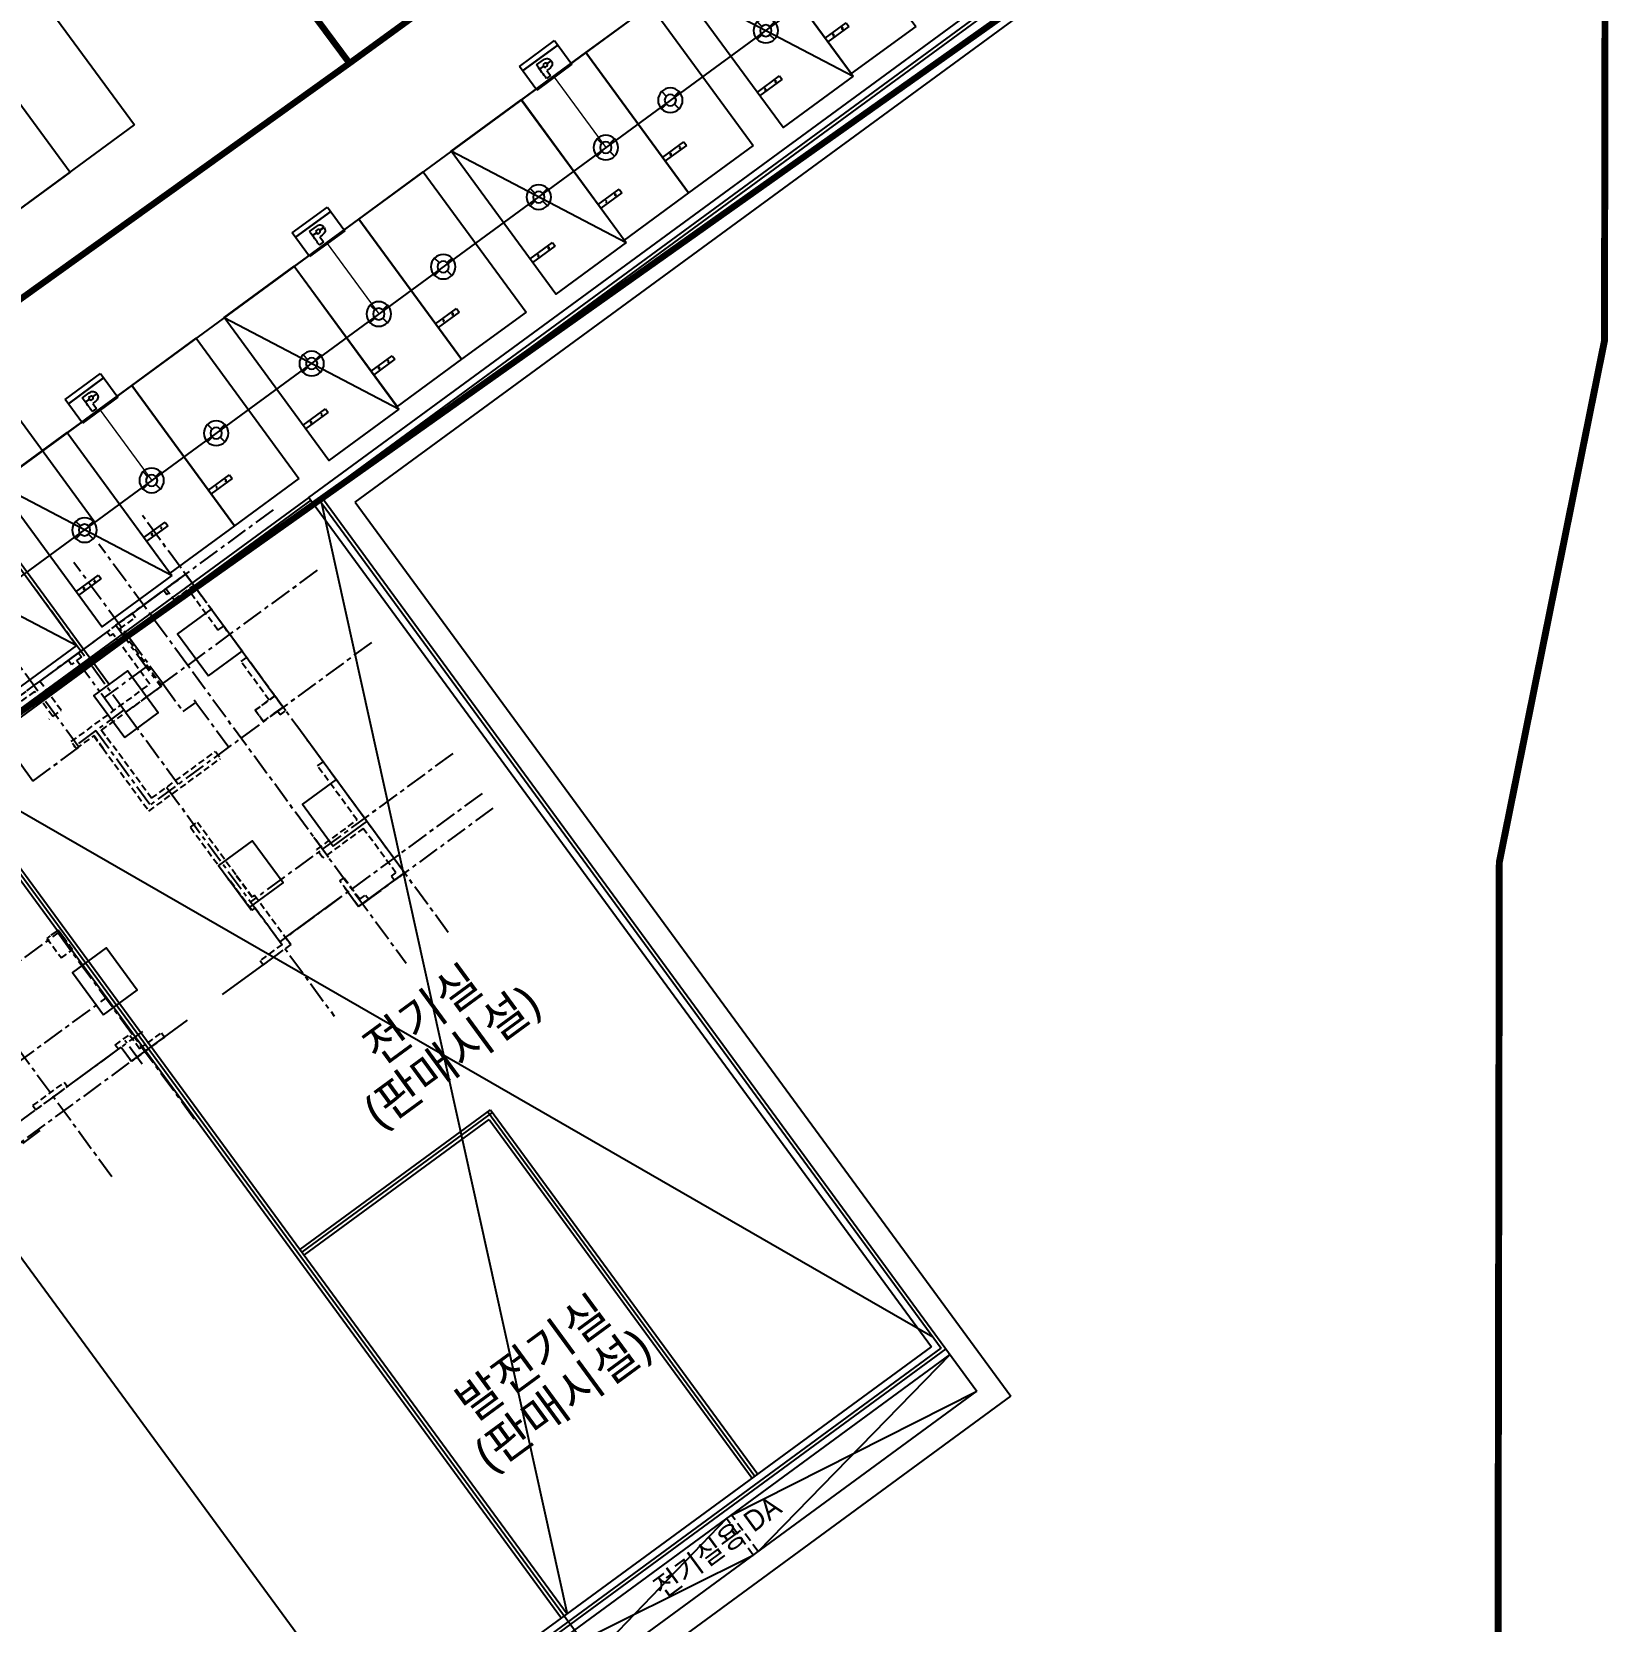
# Model space of a CAD drawing. Header units: millimetres. Extents: x 75184266 to 76346726, y -35077925 to -33679385.
# Drawn here: x 75516357 to 75561417, y -34626983 to -34581256 of the extents above; entities that cross this region are included whole.
import ezdxf
from ezdxf.enums import TextEntityAlignment as Align

# ---------------------------------------------------------------- set-up
doc = ezdxf.new("R2010")
doc.units = ezdxf.units.MM
doc.header["$LTSCALE"] = 50
doc.header["$MEASUREMENT"] = 0
doc.header["$PDMODE"] = 1
doc.header["$PDSIZE"] = -3
for name, pattern in [('CENTER', [2, 1.25, -0.25, 0.25, -0.25]), ('HIDDEN2', [0.1875, 0.125, -0.0625]), ('PHANTOM2', [1.25, 0.625, -0.125, 0.125, -0.125, 0.125, -0.125]), ('XR-지하3층$0$H', [1.3, 0.8, -0.5]), ('XR-지하3층$0$HIDDEN', [0.375, 0.25, -0.125])]:
    doc.linetypes.add(name, pattern=pattern)
doc.layers.get('0').update_dxf_attribs({"linetype": 'CONTINUOUS'})
doc.layers.get('Defpoints').update_dxf_attribs({"color": 51, "linetype": 'CONTINUOUS'})
for name, color, linetype in [('0-유도관제', 6, 'CONTINUOUS'), ('CEN', 1, 'CENTER'), ('XR-지하3층$0$CON', 2, 'CONTINUOUS'), ('XR-지하3층$0$일반주차', 8, 'CONTINUOUS'), ('XR-지하3층$0$확장형주차', 8, 'CONTINUOUS')]:
    doc.layers.add(name, color=color, linetype=linetype)
doc.layers.add('건축', color=8, linetype='CONTINUOUS', plot=False)
for name, color, linetype, lineweight in [('구역제어-S.C.M', 2, 'CONTINUOUS', 100), ('주차유도-LGM', 6, 'CONTINUOUS', 20), ('주차유도-USM', 1, 'CONTINUOUS', 35), ('주차유도-레이스웨이', 1, 'CONTINUOUS', 25)]:
    doc.layers.add(name, color=color, linetype=linetype, lineweight=lineweight)
doc.styles.add('XR-지하3층$0$돋움', font='', dxfattribs={"width": 0.9})
doc.styles.add('XR-지하3층$0$맑은고딕', font='')
doc.styles.get('XR-지하3층$0$돋움').set_extended_font_data('Dotum')
doc.styles.get('XR-지하3층$0$맑은고딕').set_extended_font_data('Malgun Gothic')
doc.dimstyles.new('XR-지하3층$0$20110829_평면도_면적조정$0$std_style', dxfattribs={"dimscale": 400, "dimtxt": 3, "dimasz": 1, "dimexe": 1.5, "dimexo": 2, "dimgap": 1, "dimtad": 1, "dimtoh": 1, "dimdec": 0, "dimzin": 0, "dimdsep": 46, "dimtxsty": 'XR-지하3층$0$돋움', "dimblk": 'XR-지하3층$0$20110829_평면도_면적조정$0$01420DDOT01', "dimblk1": 'XR-지하3층$0$20110829_평면도_면적조정$0$01420DDOT01', "dimblk2": 'XR-지하3층$0$20110829_평면도_면적조정$0$01420DDOT01', "dimcen": 2.5, "dimdle": 8, "dimclrd": 256, "dimclre": 256, "dimclrt": 256, "dimadec": 0, "dimazin": 0, "dimtfac": 1, "dimtdec": 0, "dimtix": 1, "dimtmove": 2, "dimatfit": 3, "dimldrblk": 'XR-지하3층$0$20110829_평면도_면적조정$0$_ClosedBlank', "dimfxl": 1, "dimtolj": 1, "dimtzin": 0, "dimlwd": -1, "dimlwe": -1, "dimarcsym": 0})

# ---------------------------------------------------------------- blocks, each defined once
blk = doc.blocks.new('XR-지하3층$0$일반형 주차')
at = {"layer": 'XR-지하3층$0$일반주차'}
for p, q in [((750, 3865), (0, 3865)), ((0, 3735), (750, 3735)), ((750, 3735), (750, 3865))]:
    blk.add_line(p, q, dxfattribs=at)
blk.add_lwpolyline([(2300, 5000), (0, 5000), (0, 0), (2300, 0)], close=True, dxfattribs=at)
for centre in [(238, 3800), (563, 3800)]:
    blk.add_circle(centre, 17.5, dxfattribs=at)
blk = doc.blocks.new('XR-지하3층$0$확장형 주차')
at = {"layer": 'XR-지하3층$0$확장형주차', "color": 7}
for p, q in [((0, 3965), (800, 3965)), ((0, 3835), (800, 3835)), ((800, 3835), (800, 3965))]:
    blk.add_line(p, q, dxfattribs=at)
blk.add_lwpolyline([(2500, 5100), (0, 0)], dxfattribs=at)
blk.add_lwpolyline([(2500, 5091), (0, 5091), (0, -9), (2500, -9)], close=True, dxfattribs=at)
for centre in [(238, 3900), (613, 3900)]:
    blk.add_circle(centre, 17.5, dxfattribs=at)
blk = doc.blocks.new('XR-지하3층$0$20110829_평면도_면적조정$0$01420DDOT01')
blk.add_line((-1.5, 0), (1.5, 0))
at = {"const_width": 0.5}
blk.add_lwpolyline([(-0.25, 0, 1), (0.25, 0, 1)], format="xyb", close=True, dxfattribs=at)
blk = doc.blocks.new('*D303')
at = {"layer": 'Defpoints', "color": 0, "transparency": 16777216}
for p in [(75609424, -34600115, 0), (75615333, -34608175), (75504905, -34676743, 0)]:
    blk.add_point(p, dxfattribs=at)
at = {"layer": '건축'}
for p, q in [((75609898, -34600760), (75615688, -34608658)), ((75511137, -34684566), (75615011, -34608411)), ((75505378, -34677388), (75511169, -34685287))]:
    blk.add_line(p, q, dxfattribs=at)
at = {"layer": '건축', "xscale": 400, "yscale": 400, "zscale": 400}
for p, rotation in [((75615333, -34608175), 36.24693456144445), ((75510814, -34684803), 216.2469345614445)]:
    blk.add_blockref('XR-지하3층$0$20110829_평면도_면적조정$0$01420DDOT01', p, dxfattribs=dict(at, rotation=rotation))
at = {"layer": '건축', "insert": (75562304, -34645439), "char_height": 1800, "attachment_point": 5, "rotation": 36.2469, "style": 'XR-지하3층$0$돋움'}
blk.add_mtext('\\A1;129600', dxfattribs=at)
blk = doc.blocks.new('XR-지하3층$0$20110829_평면도_면적조정$0$_ClosedBlank')
at = {"color": 0, "linetype": 'ByBlock', "lineweight": -2}
for p, q in [((-1, 0.17), (0, 0)), ((-1, 0.17), (-1, -0.17)), ((0, 0), (-1, -0.17))]:
    blk.add_line(p, q, dxfattribs=at)
blk = doc.blocks.new('XR-지하3층$0$기둥 0620')
at = {"layer": 'XR-지하3층$0$CON', "ltscale": 0.5}
blk.add_lwpolyline([(-600, 0), (600, 0), (600, 1500), (-600, 1500)], close=True, dxfattribs=at)
blk = doc.blocks.new('센서')
at = {"layer": '0-유도관제', "color": 0}
for p, q in [((405935, 34224), (406072, 34088)), ((405936, 33712), (406072, 33849)), ((406311, 34088), (406447, 34225)), ((406311, 33849), (406448, 33713))]:
    blk.add_line(p, q, dxfattribs=at)
for major_axis, start_param, end_param in [((0, 362), 2.801804347482335, 9.084989654661921), ((0, 169), 2.862310370331367, 9.145495677510954)]:
    blk.add_ellipse((406192, 33969), major_axis=major_axis, ratio=1, start_param=start_param, end_param=end_param, dxfattribs=at)
blk = doc.blocks.new('만공차등')
at = {"layer": '0-유도관제', "color": 0}
for p, q in [((305755, 78525), (306597, 78525)), ((305755, 77269), (305755, 78525)), ((306442, 77269), (306442, 78525)), ((306442, 78525), (306442, 77269)), ((306597, 78525), (306597, 77269)), ((306185, 78101), (306185, 77952)), ((306185, 77838), (306185, 77693)), ((306191, 78101), (306191, 77952)), ((306191, 77838), (306191, 77693)), ((306597, 77269), (305755, 77269))]:
    blk.add_line(p, q, dxfattribs=at)
for points in [[(305858, 77952), (305858, 77952), (305858, 78101), (305858, 78101)], [(305858, 78101), (305858, 78101), (306044, 78101), (306185, 78101)], [(306037, 77952), (306037, 77952), (305858, 77952), (305858, 77952)], [(306037, 77870), (306037, 77870), (306037, 77952), (306037, 77952)], [(306078, 77737), (306050, 77766), (306037, 77810), (306037, 77870)], [(306185, 77693), (306139, 77694), (306104, 77709), (306078, 77737)], [(306134, 77952), (306134, 77952), (306134, 77915), (306134, 77915)], [(306185, 77952), (306159, 77952), (306134, 77952), (306134, 77952)], [(306134, 77915), (306134, 77887), (306139, 77867), (306149, 77855)], [(306149, 77855), (306158, 77844), (306170, 77838), (306185, 77838)], [(306191, 78101), (306274, 78101), (306339, 78101), (306339, 78101)], [(306241, 77952), (306241, 77952), (306217, 77952), (306191, 77952)], [(306191, 77838), (306204, 77838), (306216, 77843), (306226, 77853)], [(306226, 77853), (306236, 77863), (306241, 77882), (306241, 77909)], [(306241, 77909), (306241, 77909), (306241, 77952), (306241, 77952)], [(306339, 77854), (306339, 77800), (306327, 77760), (306301, 77733)], [(306339, 78101), (306339, 78101), (306339, 77854), (306339, 77854)]]:
    blk.add_open_spline(points, degree=3, dxfattribs=at)
blk.add_open_spline([(306301, 77733), (306275, 77706), (306239, 77693), (306192, 77693), (306191, 77693), (306191, 77693), (306191, 77693)], degree=3, knots=[0.4989771, 0.4989771, 0.4989771, 0.4989771, 0.9979543, 0.9979543, 0.9979543, 1, 1, 1, 1], dxfattribs=at)

msp = doc.modelspace()

# ---------------------------------------------------------------- linework, layer by layer
at = {"layer": 'CEN', "ltscale": 10}
for p, q in [((75518777.2, -34598331.5), (75520048.5, -34600065.4)), ((75517656.2, -34599339.5), (75518316.8, -34600240.3)), ((75520048.5, -34600065.4), (75520842.8, -34599482.9)), ((75518351, -34600287), (75518809.3, -34600912)), ((75517114.4, -34607183.1), (75521031.5, -34612525.2))]:
    msp.add_line(p, q, dxfattribs=at)
for points in [[(75518777.2, -34598331.5), (75523322.2, -34594998.8)], [(75528337.9, -34607167.9), (75519495.4, -34595108.6)], [(75520842.8, -34599482.9), (75518285.7, -34595995.6)], [(75520125.1, -34600009.2), (75517568, -34596521.8)], [(75520842.8, -34599482.9), (75524593.6, -34596732.7)], [(75519054.1, -34600831.7), (75516479.3, -34597320.1)], [(75518603.8, -34598458.7), (75513050.4, -34602530.7)], [(75517715.2, -34601838.2), (75515128.5, -34598310.6)], [(75526128.1, -34598825.4), (75519764.4, -34603491.5)], [(75524896.3, -34605011), (75520842.8, -34599482.9)], [(75519652.3, -34599525), (75518442.6, -34600412)], [(75520066.2, -34600089.6), (75519054.1, -34600831.7)], [(75520125.1, -34600009.2), (75520716.4, -34600815.6)], [(75519006.8, -34600767.1), (75518200.4, -34601358.5)], [(75519054.1, -34600831.7), (75520570.9, -34602900.2)], [(75520716.4, -34600815.6), (75521079.3, -34600549.5)], [(75521079.3, -34600549.5), (75521032, -34600485)], [(75521079.3, -34600549.5), (75522022.5, -34601835.8)], [(75518200.4, -34601358.5), (75517559.1, -34601828.7)], [(75518200.4, -34601358.5), (75519764.4, -34603491.5)], [(75516388.6, -34602811), (75515915.5, -34602165.8)], [(75516388.6, -34602811), (75517715.2, -34601838.2)], [(75528469.7, -34602018.9), (75522650.4, -34606285.8)], [(75520234.9, -34602991.5), (75525059.7, -34609571.6)], [(75529312.3, -34603168.1), (75523493, -34607435)], [(75529622.8, -34603591.4), (75525759.1, -34606424.4)], [(75524470.7, -34604430.6), (75527128.2, -34608054.9)], [(75509706.4, -34612614.9), (75517114.4, -34607183.1)], [(75511081.3, -34614489.9), (75518489.2, -34609058)], [(75514741.3, -34608842.5), (75518696.9, -34614237.1)], [(75511909.1, -34615618.9), (75519550.8, -34610015.6)], [(75519535, -34610957.8), (75519032, -34610271.9)], [(75512204.8, -34616022.1), (75519725.5, -34610507.5)], [(75516590.7, -34612868.1), (75499335.4, -34625520.6)]]:
    msp.add_lwpolyline(points, dxfattribs=at)
at = {"layer": '건축', "ltscale": 1000}
for p, q in [((75484368.5, -34536273), (75519311.5, -34583934.7)), ((75509552.3, -34598529.5, 0), (75555037.5, -34565182, 0)), ((75524744.2, -34594715.5), (75557141.3, -34570963.6)), ((75525663.5, -34594785.5), (75557719.2, -34571283.9)), ((75511085.5, -34589965.6, 0), (75519311.5, -34583934.7, 0)), ((75524744.2, -34594715.5), (75543546.5, -34620361.4)), ((75525663.5, -34594785.5), (75544524.9, -34620512)), ((75513467.5, -34640553.8), (75542659.6, -34619151.7)), ((75530277.5, -34628477.6), (75542777.8, -34619313)), ((75516233.5, -34641253.8), (75544524.9, -34620512)), ((75531046.1, -34629526), (75543546.5, -34620361.4))]:
    msp.add_line(p, q, dxfattribs=at)
at = {"layer": '건축', "ltscale": 0.5}
for p, q in [((75524324.9, -34594650.9), (75556852.4, -34570803.4)), ((75524604.4, -34594693.9), (75557045, -34570910.2)), ((75524324.9, -34594650.9), (75511759.6, -34603862.9)), ((75524443.1, -34594812.2), (75511877.9, -34604024.2)), ((75524324.9, -34594650.9), (75542240.3, -34619087.1)), ((75524604.4, -34594693.9), (75542519.8, -34619130.2)), ((75524688.7, -34594818), (75531756.1, -34626773.6)), ((75513760, -34602396.4), (75533153.6, -34628848.9)), ((75513797.6, -34602616.8), (75531594.8, -34626891.8)), ((75542276.7, -34618807.7), (75513958.9, -34602498.6)), ((75513958.9, -34602498.6), (75531756.1, -34626773.6)), ((75524083.9, -34616278.9), (75529553.6, -34612268.8)), ((75529553.6, -34612268.8), (75537240.1, -34622753)), ((75524143, -34616359.6), (75529612.8, -34612349.4)), ((75524202.1, -34616440.2), (75529510.6, -34612548.3)), ((75529473, -34612327.9), (75537159.5, -34622812.1)), ((75529510.6, -34612548.3), (75537078.8, -34622871.2)), ((75513369.3, -34640253.8), (75542240.3, -34619087.1)), ((75513434.8, -34640453.8), (75542519.8, -34619130.2)), ((75542777.8, -34619313), (75537251.3, -34624976.7)), ((75536482.7, -34623928.3, 0.1), (75543546.5, -34620361.4)), ((75536340.8, -34624032.3, 0.1), (75531046.1, -34629526)), ((75530271.9, -34628481.7), (75537109.5, -34625080.7))]:
    msp.add_line(p, q, dxfattribs=at)
at = {"layer": '건축', "ltscale": 100}
msp.add_line((75524384, -34594731.5), (75511738.6, -34604002.3), dxfattribs=at)
at = {"layer": '건축', "linetype": 'HIDDEN2', "ltscale": 30}
for p, q in [((75520257, -34597246.5), (75520781.1, -34596862.1)), ((75520781.1, -34596862.1), (75520929, -34597063.7)), ((75520152.1, -34597323.3), (75520240.8, -34597444.3)), ((75519248.9, -34597985.6), (75519337.6, -34598106.6)), ((75518805.4, -34598310.8), (75518523.1, -34598517.8)), ((75518523.1, -34598517.8), (75518611.8, -34598638.8)), ((75521713.8, -34598472.3), (75521875.1, -34598354)), ((75521713.8, -34598472.3), (75521875.1, -34598354)), ((75517700.6, -34599120.9), (75517410.2, -34599333.8)), ((75517700.6, -34599120.9), (75517789.3, -34599241.9)), ((75522376.1, -34599375.5), (75522537.4, -34599257.2)), ((75517492.9, -34601678.8), (75519750.9, -34600023.1)), ((75518366.5, -34601348.3), (75520100.4, -34600076.9)), ((75522783, -34600776), (75523347.5, -34600362)), ((75523019.5, -34601098.5), (75523584, -34600684.6)), ((75523436.2, -34600483), (75523584, -34600684.6)), ((75523499.6, -34600907.7), (75523660.9, -34600789.4)), ((75517640.7, -34601880.4), (75518140.7, -34601513.8)), ((75519803.4, -34603307.9), (75518632.6, -34601711.2)), ((75518406.8, -34601876.7), (75519725.5, -34603675.1)), ((75519725.5, -34603675.1), (75521789.9, -34602161.3)), ((75519803.4, -34603307.9), (75521642.1, -34601959.7)), ((75524575.8, -34602375.4), (75524737.1, -34602257.2)), ((75521122.1, -34603990.2), (75522257.5, -34605538.6)), ((75520920.5, -34604138), (75522055.9, -34605686.4)), ((75525218, -34605686.6), (75525339, -34605597.9)), ((75525360, -34605880.1), (75525448.7, -34606001.1)), ((75526702.6, -34605546.6), (75526831.7, -34605452)), ((75526702.6, -34605546.6), (75526791.3, -34605667.6)), ((75522765.5, -34606096.1), (75523806.2, -34607515.4)), ((75525791.4, -34606214.8), (75525960.7, -34606090.6)), ((75525960.7, -34606090.6), (75526049.4, -34606211.6)), ((75522781.6, -34606456.3), (75523556.2, -34607512.7)), ((75516914.7, -34607248.9), (75517116.3, -34607101.1)), ((75523556.2, -34607512.7), (75522927.2, -34607973.9)), ((75523806.2, -34607515.4), (75523015.9, -34608094.9)), ((75518760.6, -34610409), (75519163.8, -34610113.4)), ((75518849.3, -34610530), (75518760.6, -34610409)), ((75519459.5, -34610516.6), (75520088.5, -34610055.4)), ((75520088.5, -34610055.4), (75520177.2, -34610176.3)), ((75516389.7, -34612147.5), (75517292.9, -34611485.2)), ((75516478.4, -34612268.5), (75517381.6, -34611606.2)), ((75517381.6, -34611606.2), (75517292.9, -34611485.2)), ((75516389.7, -34612147.5), (75516478.4, -34612268.5))]:
    msp.add_line(p, q, dxfattribs=at)
at = {"layer": '건축'}
msp.add_line((75522927.2, -34607973.9), (75523015.9, -34608094.9), dxfattribs=at)
at = {"layer": '건축', "linetype": 'XR-지하3층$0$HIDDEN', "ltscale": 20}
for p, q in [((75537109.5, -34625080.7, 0.1), (75536340.8, -34624032.3, 0.1)), ((75537251.3, -34624976.7, 0.1), (75536482.7, -34623928.3, 0.1))]:
    msp.add_line(p, q, dxfattribs=at)
at = {"layer": '건축', "linetype": 'PHANTOM2', "ltscale": 50, "const_width": 200}
msp.add_lwpolyline([(75558572.6, -34605145.4), (75561597.6, -34590145.4), (75561659.5, -34553000), (75564717.9, -34517999.9), (75564749.8, -34498884.2), (75475183.7, -34492234.7), (75349445.8, -34482899.8, -0.1151176), (75301447.5, -34507814.4), (75295098.5, -34515540.4), (75291581.4, -34641500.4), (75298553.1, -34648669.4), (75429499.8, -34648668.1), (75454491.8, -34644667.8), (75484498.1, -34644667.5), (75499504.9, -34645667.4), (75547907.3, -34645666.1), (75558522.6, -34635068.3)], format="xyb", close=True, dxfattribs=at)
at = {"layer": '건축'}
msp.add_lwpolyline([(75405276.9, -34489566.3), (75448341.7, -34548305.9), (75437440.5, -34556298), (75442666.2, -34563425.7), (75410966.7, -34586666.1), (75425132.9, -34605988.5), (75479241.4, -34566318.9), (75534889.6, -34642222)], dxfattribs=at)
at = {"layer": '건축', "ltscale": 100, "elevation": 0}
msp.add_lwpolyline([(75518582.9, -34600033.6), (75514890.5, -34594997.9)], dxfattribs=at)
at = {"layer": '건축', "linetype": 'XR-지하3층$0$H', "ltscale": 50}
msp.add_lwpolyline([(75509486.6, -34617395.2), (75518930, -34610470.9), (75519225.6, -34610874.1), (75523806.2, -34607515.4), (75523658.4, -34607313.8), (75525448.7, -34606001.1), (75525759.1, -34606424.4), (75527081.7, -34605454.7), (75520781.1, -34596862.1), (75513103.9, -34602491.5)], dxfattribs=at)
at = {"layer": '건축', "linetype": 'HIDDEN2', "ltscale": 30}
for points in [[(75520781.1, -34596862.1), (75520152.1, -34597323.3)], [(75521875.1, -34598354), (75520781.1, -34596862.1)], [(75520240.8, -34597444.3), (75520305.3, -34597397)], [(75521713.8, -34598472.3), (75520856.4, -34597302.9)], [(75519248.9, -34597985.6), (75518805.4, -34598310.8)], [(75518894.1, -34598431.8), (75519337.6, -34598106.6)], [(75518692.5, -34598579.6), (75518611.8, -34598638.8)], [(75519750.9, -34600023.1), (75518692.5, -34598579.6)], [(75520100.4, -34600076.9), (75518894.1, -34598431.8)], [(75517410.2, -34599333.8), (75517498.9, -34599454.8)], [(75517789.3, -34599241.9), (75517498.9, -34599454.8)], [(75523186.2, -34600480.3), (75522376.1, -34599375.5)], [(75523660.9, -34600789.4), (75522537.4, -34599257.2)], [(75517202.6, -34600775.6), (75516587.7, -34599937), (75515499, -34600735.2)], [(75516434.4, -34600235.3), (75515587.7, -34600856.2)], [(75516960.7, -34600953), (75516434.4, -34600235.3)], [(75516960.7, -34600953), (75517202.6, -34600775.6)], [(75523019.5, -34601098.5), (75522783, -34600776)], [(75523342.1, -34600862), (75523584, -34600684.6)], [(75523499.6, -34600907.7), (75523422.7, -34600802.9)], [(75516855.9, -34601029.9), (75516843.8, -34601038.8)], [(75517640.7, -34601880.4), (75517492.9, -34601678.8)], [(75518406.8, -34601876.7), (75518414.9, -34601870.8), (75518148.8, -34601507.9), (75518140.7, -34601513.8)], [(75518632.6, -34601711.2), (75518624.6, -34601717.1), (75518358.5, -34601354.2), (75518366.5, -34601348.3)], [(75521642.1, -34601959.7), (75521789.9, -34602161.3)], [(75521642.1, -34601959.7), (75521789.9, -34602161.3)], [(75525717, -34603931.8), (75524575.8, -34602375.4)], [(75526174, -34604216.8), (75524737.1, -34602257.2)], [(75520920.5, -34604138), (75521122.1, -34603990.2)], [(75525894.4, -34604173.8), (75524733.2, -34605025.3), (75524555.8, -34604783.3), (75525717, -34603931.8)], [(75527081.7, -34605454.7), (75525996.6, -34603974.9)], [(75526831.7, -34605452), (75525894.4, -34604173.8)], [(75522684.8, -34606527.2), (75522063.9, -34605680.5), (75522055.9, -34605686.4)], [(75522257.5, -34605538.6), (75522249.4, -34605544.5), (75522692.9, -34606149.3), (75522701, -34606143.4)], [(75525759.1, -34606424.4), (75525218, -34605686.6)], [(75525791.4, -34606214.8), (75525339, -34605597.9)], [(75527081.7, -34605454.7), (75526791.3, -34605667.6)], [(75522765.5, -34606096.1), (75522701, -34606143.4)], [(75526049.4, -34606211.6), (75525759.1, -34606424.4)], [(75522781.6, -34606456.3), (75522684.8, -34606527.2)], [(75517275.9, -34607318.8), (75517116.3, -34607101.1)], [(75518849.3, -34610530), (75518930, -34610470.9)], [(75518930, -34610470.9), (75519225.6, -34610874.1)], [(75519459.5, -34610516.6), (75519163.8, -34610113.4)], [(75520177.2, -34610176.3), (75519225.6, -34610874.1)]]:
    msp.add_lwpolyline(points, dxfattribs=at)
for points in [[(75520781.1, -34596862.1), (75520216.6, -34597276), (75520453.2, -34597598.6), (75521017.7, -34597184.7)], [(75523347.5, -34600362), (75522783, -34600776), (75523019.5, -34601098.5), (75523584, -34600684.6)], [(75518406.8, -34601876.7), (75518414.9, -34601870.8), (75518148.8, -34601507.9), (75518140.7, -34601513.8)], [(75518632.6, -34601711.2), (75518624.6, -34601717.1), (75518358.5, -34601354.2), (75518366.5, -34601348.3)], [(75522684.8, -34606527.2), (75522676.7, -34606533.1), (75522055.9, -34605686.4), (75522063.9, -34605680.5)], [(75522701, -34606143.4), (75522692.9, -34606149.3), (75522249.4, -34605544.5), (75522257.5, -34605538.6)], [(75516793.7, -34607337.6), (75517207.6, -34607902.1), (75517530.2, -34607665.6), (75517116.3, -34607101.1)]]:
    msp.add_lwpolyline(points, close=True, dxfattribs=at)
at = {"layer": '구역제어-S.C.M', "ltscale": 0.5}
for p, q in [((75525500.4, -34582161.5), (75550463.8, -34563925)), ((75512867.1, -34603051), (75557719.2, -34571283.9)), ((75525500.4, -34582161.5), (75521894, -34577309.4)), ((75508690.4, -34594196.3), (75525500.4, -34582161.5))]:
    msp.add_line(p, q, dxfattribs=at)
at = {"layer": '주차유도-LGM', "color": 6, "lineweight": 20, "ltscale": 500}
for p, q in [((75531387.8, -34582562.1, 0), (75532871.3, -34584585.5, 0)), ((75524855.4, -34587351.3, 0), (75526338.9, -34589374.7, 0)), ((75518322.9, -34592140.5, 0), (75519806.4, -34594164, 0))]:
    msp.add_line(p, q, dxfattribs=at)
at = {"layer": '주차유도-레이스웨이', "ltscale": 0.5}
for p, q in [((75550653.5, -34571548.5, 0), (75512282.3, -34599680.2)), ((75511625.7, -34586431.6, 0), (75518172.7, -34595361.7, 0))]:
    msp.add_line(p, q, dxfattribs=at)

# ---------------------------------------------------------------- block references
at = {"layer": '건축', "xscale": -1}
for name, p, rotation in [('XR-지하3층$0$일반형 주차', (75536974, -34578426.9, 0), 216.2469349003094), ('XR-지하3층$0$확장형 주차', (75534957.8, -34579905.1, 0), 216.2469349003094), ('XR-지하3층$0$일반형 주차', (75532296.4, -34581856.3, 0), 216.2469349003094), ('XR-지하3층$0$일반형 주차', (75517458.1, -34585295.1, 0), 36.24693490030937), ('XR-지하3층$0$일반형 주차', (75530441.5, -34583216.2, 0), 216.2469349003094), ('XR-지하3층$0$확장형 주차', (75528425.3, -34584694.4, 0), 216.2469349003094), ('XR-지하3층$0$일반형 주차', (75525763.9, -34586645.6, 0), 216.2469349003094), ('XR-지하3층$0$일반형 주차', (75523909, -34588005.5, 0), 216.2469349003094), ('XR-지하3층$0$확장형 주차', (75521892.8, -34589483.6, 0), 216.2469349003094), ('XR-지하3층$0$일반형 주차', (75519231.5, -34591434.8, 0), 216.2469349003094), ('XR-지하3층$0$일반형 주차', (75517376.6, -34592794.7, 0), 216.2469349003094), ('XR-지하3층$0$확장형 주차', (75515360.4, -34594272.9, 0), 216.2469349003094), ('XR-지하3층$0$확장형 주차', (75512619, -34596282.7), 216.2469349003094)]:
    msp.add_blockref(name, p, dxfattribs=dict(at, rotation=rotation))
at = {"layer": '건축', "rotation": 36.25147569804023}
for p in [(75521924.2, -34599434.8), (75519513, -34601202.9), (75525513.6, -34604329.8), (75523102.4, -34606097.9), (75518900.9, -34609178.8)]:
    msp.add_blockref('XR-지하3층$0$기둥 0620', p, dxfattribs=at)
at = {"layer": '주차유도-LGM', "color": 6, "rotation": 126.2469349002818}
for p in [(75774992.3, -34783088, 0), (75768459.9, -34787877.2, 0), (75761927.5, -34792666.4, 0)]:
    msp.add_blockref('만공차등', p, dxfattribs=at)
at = {"layer": '주차유도-USM', "extrusion": (0, 0, -1), "xscale": 0.9750000000000001, "yscale": 0.9750000000000001, "zscale": -0.9750000000000001, "rotation": 270}
for p in [(-75570593, -34185185.7, 0), (-75567845.5, -34187188.8, 0), (-75565990.6, -34188548.7, 0), (-75564060.5, -34189975, 0), (-75561313.1, -34191978, 0), (-75559458.2, -34193337.9, 0), (-75557528.1, -34194764.3, 0), (-75554780.7, -34196767.3, 0), (-75552925.8, -34198127.2, 0), (-75550995.6, -34199553.5, 0)]:
    msp.add_blockref('센서', p, dxfattribs=at)

# ---------------------------------------------------------------- texts
at = {"layer": '건축', "style": 'XR-지하3층$0$맑은고딕'}
for s, p in [('전기실', (75527577.6, -34609521.4)), ('(판매시설)', (75528459, -34610765.1)), ('발전기실', (75530757, -34619394.2)), ('(판매시설)', (75531638.3, -34620637.8))]:
    msp.add_text(s, height=1000, rotation=36.24693, dxfattribs=at).set_placement(p, align=Align.MIDDLE)
at = {"layer": '건축', "ltscale": 0.5, "style": 'XR-지하3층$0$맑은고딕'}
msp.add_text('전기실용 DA', height=600, rotation=36.24693, dxfattribs=at).set_placement((75536070.1, -34624846.3, 0), align=Align.MIDDLE_CENTER)

# ---------------------------------------------------------------- dimensions: what is measured, and where the dimension line sits
at = {"layer": '건축'}
dim = msp.add_linear_dim(base=(75615333.3, -34608174.6), p1=(75504905.2, -34676743.2, 0), p2=(75609424.5, -34600115.1, 0), angle=36.24693, dimstyle='XR-지하3층$0$20110829_평면도_면적조정$0$std_style', override={"dimtxt": 4.5}, dxfattribs=at)
dim.commit()
dim.dimension.update_dxf_attribs({"geometry": '*D303', "text_midpoint": (75562304.3, -34645439.3)})

doc.saveas('drawing.dxf')
